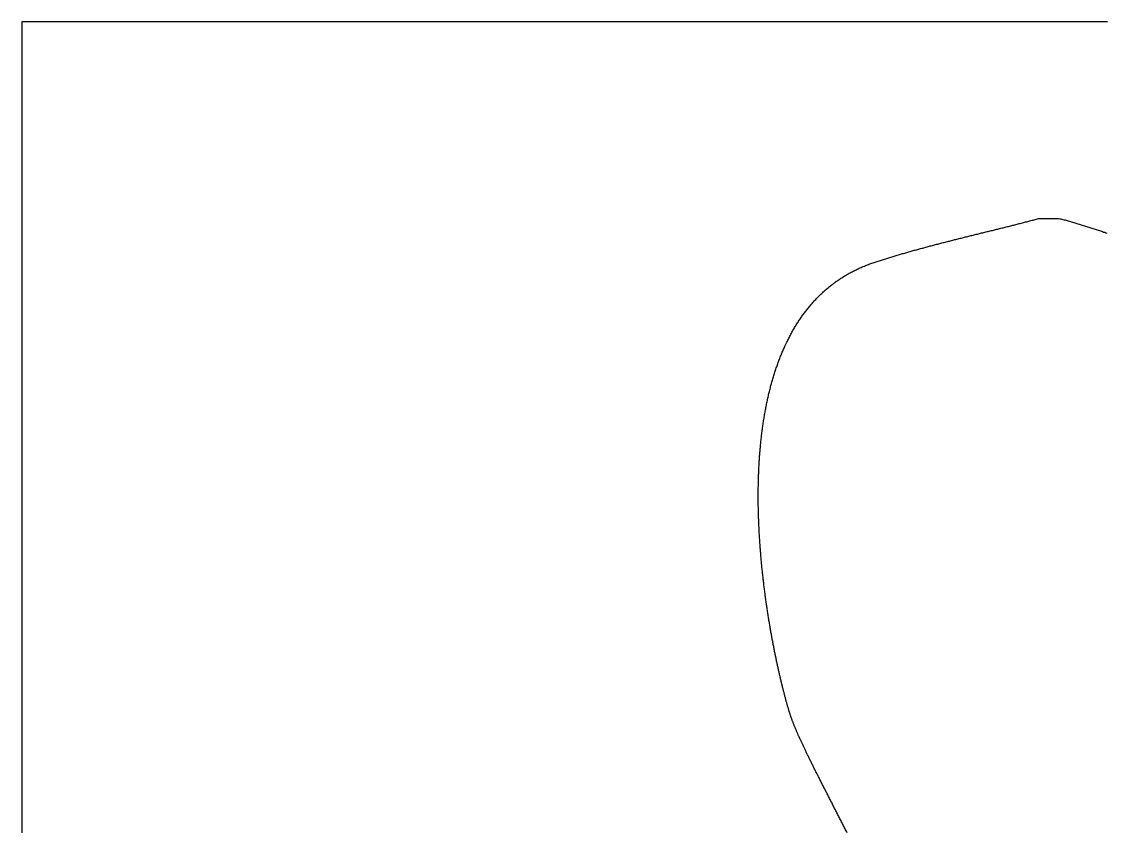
# Model space of a CAD drawing. Header units: metres. Extents: x -49 to 49, y -148 to 148.
# Drawn here: x -49.4 to 0, y 110.8 to 147.73 of the extents above; entities that cross this region are included whole.
import ezdxf

# ---------------------------------------------------------------- set-up
doc = ezdxf.new("R2010")
doc.units = ezdxf.units.M

msp = doc.modelspace()

# ---------------------------------------------------------------- linework, layer by layer
for points in [[(0.05, 147.733), (0, 147.733), (-0.05, 147.733), (-0.1, 147.733), (-0.15, 147.733), (-0.2, 147.733), (-0.25, 147.733), (-0.3, 147.733), (-0.35, 147.733), (-0.4, 147.733), (-0.45, 147.733), (-0.5, 147.733), (-0.55, 147.733), (-0.6, 147.733), (-0.65, 147.733), (-0.7, 147.733), (-0.75, 147.733), (-0.8, 147.733), (-0.85, 147.733), (-0.9, 147.733), (-0.95, 147.733), (-1, 147.733), (-1.05, 147.733), (-1.1, 147.733), (-1.15, 147.733), (-1.2, 147.733), (-1.25, 147.733), (-1.3, 147.733), (-1.35, 147.733), (-1.4, 147.733), (-1.45, 147.733), (-1.5, 147.733), (-1.55, 147.733), (-1.6, 147.733), (-1.65, 147.733), (-1.7, 147.733), (-1.75, 147.733), (-1.8, 147.733), (-1.85, 147.733), (-1.9, 147.733), (-1.95, 147.733), (-2, 147.733), (-2.05, 147.733), (-2.1, 147.733), (-2.15, 147.733), (-2.2, 147.733), (-2.25, 147.733), (-2.3, 147.733), (-2.35, 147.733), (-2.4, 147.733), (-2.45, 147.733), (-2.5, 147.733), (-2.55, 147.733), (-2.6, 147.733), (-2.65, 147.733), (-2.7, 147.733), (-2.75, 147.733), (-2.8, 147.733), (-2.85, 147.733), (-2.9, 147.733), (-2.95, 147.733), (-3, 147.733), (-3.05, 147.733), (-3.1, 147.733), (-3.15, 147.733), (-3.2, 147.733), (-3.25, 147.733), (-3.3, 147.733), (-3.35, 147.733), (-3.4, 147.733), (-3.45, 147.733), (-3.5, 147.733), (-3.55, 147.733), (-3.6, 147.733), (-3.65, 147.733), (-3.7, 147.733), (-3.75, 147.733), (-3.8, 147.733), (-3.85, 147.733), (-3.9, 147.733), (-3.95, 147.733), (-4, 147.733), (-4.05, 147.733), (-4.1, 147.733), (-4.15, 147.733), (-4.2, 147.733), (-4.25, 147.733), (-4.3, 147.733), (-4.35, 147.733), (-4.4, 147.733), (-4.45, 147.733), (-4.5, 147.733), (-4.55, 147.733), (-4.6, 147.733), (-4.65, 147.733), (-4.7, 147.733), (-4.75, 147.733), (-4.8, 147.733), (-4.85, 147.733), (-4.9, 147.733), (-4.95, 147.733), (-5, 147.733), (-5.05, 147.733), (-5.1, 147.733), (-5.15, 147.733), (-5.2, 147.733), (-5.25, 147.733), (-5.3, 147.733), (-5.35, 147.733), (-5.4, 147.733), (-5.45, 147.733), (-5.5, 147.733), (-5.55, 147.733), (-5.6, 147.733), (-5.65, 147.733), (-5.7, 147.733), (-5.75, 147.733), (-5.8, 147.733), (-5.85, 147.733), (-5.9, 147.733), (-5.95, 147.733), (-6, 147.733), (-6.05, 147.733), (-6.1, 147.733), (-6.15, 147.733), (-6.2, 147.733), (-6.25, 147.733), (-6.3, 147.733), (-6.35, 147.733), (-6.4, 147.733), (-6.45, 147.733), (-6.5, 147.733), (-6.55, 147.733), (-6.6, 147.733), (-6.65, 147.733), (-6.7, 147.733), (-6.75, 147.733), (-6.8, 147.733), (-6.85, 147.733), (-6.9, 147.733), (-6.95, 147.733), (-7, 147.733), (-7.05, 147.733), (-7.1, 147.733), (-7.15, 147.733), (-7.2, 147.733), (-7.25, 147.733), (-7.3, 147.733), (-7.35, 147.733), (-7.4, 147.733), (-7.45, 147.733), (-7.5, 147.733), (-7.55, 147.733), (-7.6, 147.733), (-7.65, 147.733), (-7.7, 147.733), (-7.75, 147.733), (-7.8, 147.733), (-7.85, 147.733), (-7.9, 147.733), (-7.95, 147.733), (-8, 147.733), (-8.05, 147.733), (-8.1, 147.733), (-8.15, 147.733), (-8.2, 147.733), (-8.25, 147.733), (-8.3, 147.733), (-8.35, 147.733), (-8.4, 147.733), (-8.45, 147.733), (-8.5, 147.733), (-8.55, 147.733), (-8.6, 147.733), (-8.65, 147.733), (-8.7, 147.733), (-8.75, 147.733), (-8.8, 147.733), (-8.85, 147.733), (-8.9, 147.733), (-8.95, 147.733), (-9, 147.733), (-9.05, 147.733), (-9.1, 147.733), (-9.15, 147.733), (-9.2, 147.733), (-9.25, 147.733), (-9.3, 147.733), (-9.35, 147.733), (-9.4, 147.733), (-9.45, 147.733), (-9.5, 147.733), (-9.55, 147.733), (-9.6, 147.733), (-9.65, 147.733), (-9.7, 147.733), (-9.75, 147.733), (-9.8, 147.733), (-9.85, 147.733), (-9.9, 147.733), (-9.95, 147.733), (-10, 147.733), (-10.05, 147.733), (-10.1, 147.733), (-10.15, 147.733), (-10.2, 147.733), (-10.25, 147.733), (-10.3, 147.733), (-10.35, 147.733), (-10.4, 147.733), (-10.45, 147.733), (-10.5, 147.733), (-10.55, 147.733), (-10.6, 147.733), (-10.65, 147.733), (-10.7, 147.733), (-10.75, 147.733), (-10.8, 147.733), (-10.85, 147.733), (-10.9, 147.733), (-10.95, 147.733), (-11, 147.733), (-11.05, 147.733), (-11.1, 147.733), (-11.15, 147.733), (-11.2, 147.733), (-11.25, 147.733), (-11.3, 147.733), (-11.35, 147.733), (-11.4, 147.733), (-11.45, 147.733), (-11.5, 147.733), (-11.55, 147.733), (-11.6, 147.733), (-11.65, 147.733), (-11.7, 147.733), (-11.75, 147.733), (-11.8, 147.733), (-11.85, 147.733), (-11.9, 147.733), (-11.95, 147.733), (-12, 147.733), (-12.05, 147.733), (-12.1, 147.733), (-12.15, 147.733), (-12.2, 147.733), (-12.25, 147.733), (-12.301, 147.733), (-12.351, 147.733), (-12.401, 147.733), (-12.451, 147.733), (-12.501, 147.733), (-12.551, 147.733), (-12.601, 147.733), (-12.651, 147.733), (-12.701, 147.733), (-12.751, 147.733), (-12.801, 147.733), (-12.851, 147.733), (-12.901, 147.733), (-12.951, 147.733), (-13.001, 147.733), (-13.051, 147.733), (-13.101, 147.733), (-13.151, 147.733), (-13.201, 147.733), (-13.251, 147.733), (-13.301, 147.733), (-13.351, 147.733), (-13.401, 147.733), (-13.451, 147.733), (-13.501, 147.733), (-13.551, 147.733), (-13.601, 147.733), (-13.651, 147.733), (-13.701, 147.733), (-13.751, 147.733), (-13.801, 147.733), (-13.851, 147.733), (-13.901, 147.733), (-13.951, 147.733), (-14.001, 147.733), (-14.051, 147.733), (-14.101, 147.733), (-14.151, 147.733), (-14.201, 147.733), (-14.251, 147.733), (-14.301, 147.733), (-14.351, 147.733), (-14.401, 147.733), (-14.451, 147.733), (-14.501, 147.733), (-14.551, 147.733), (-14.601, 147.733), (-14.651, 147.733), (-14.701, 147.733), (-14.751, 147.733), (-14.801, 147.733), (-14.851, 147.733), (-14.901, 147.733), (-14.951, 147.733), (-15.001, 147.733), (-15.051, 147.733), (-15.101, 147.733), (-15.151, 147.733), (-15.201, 147.733), (-15.251, 147.733), (-15.301, 147.733), (-15.351, 147.733), (-15.401, 147.733), (-15.451, 147.733), (-15.501, 147.733), (-15.551, 147.733), (-15.601, 147.733), (-15.651, 147.733), (-15.701, 147.733), (-15.751, 147.733), (-15.801, 147.733), (-15.851, 147.733), (-15.901, 147.733), (-15.951, 147.733), (-16.001, 147.733), (-16.051, 147.733), (-16.101, 147.733), (-16.151, 147.733), (-16.201, 147.733), (-16.251, 147.733), (-16.301, 147.733), (-16.351, 147.733), (-16.401, 147.733), (-16.451, 147.733), (-16.501, 147.733), (-16.551, 147.733), (-16.601, 147.733), (-16.651, 147.733), (-16.701, 147.733), (-16.751, 147.733), (-16.801, 147.733), (-16.851, 147.733), (-16.901, 147.733), (-16.951, 147.733), (-17.001, 147.733), (-17.051, 147.733), (-17.101, 147.733), (-17.151, 147.733), (-17.201, 147.733), (-17.251, 147.733), (-17.301, 147.733), (-17.351, 147.733), (-17.401, 147.733), (-17.451, 147.733), (-17.501, 147.733), (-17.551, 147.733), (-17.601, 147.733), (-17.651, 147.733), (-17.701, 147.733), (-17.751, 147.733), (-17.801, 147.733), (-17.851, 147.733), (-17.901, 147.733), (-17.951, 147.733), (-18.001, 147.733), (-18.051, 147.733), (-18.101, 147.733), (-18.151, 147.733), (-18.201, 147.733), (-18.251, 147.733), (-18.301, 147.733), (-18.351, 147.733), (-18.401, 147.733), (-18.451, 147.733), (-18.501, 147.733), (-18.551, 147.733), (-18.601, 147.733), (-18.651, 147.733), (-18.701, 147.733), (-18.751, 147.733), (-18.801, 147.733), (-18.851, 147.733), (-18.901, 147.733), (-18.951, 147.733), (-19.001, 147.733), (-19.051, 147.733), (-19.101, 147.733), (-19.151, 147.733), (-19.201, 147.733), (-19.251, 147.733), (-19.301, 147.733), (-19.351, 147.733), (-19.401, 147.733), (-19.451, 147.733), (-19.501, 147.733), (-19.551, 147.733), (-19.601, 147.733), (-19.651, 147.733), (-19.701, 147.733), (-19.751, 147.733), (-19.801, 147.733), (-19.851, 147.733), (-19.901, 147.733), (-19.951, 147.733), (-20.001, 147.733), (-20.051, 147.733), (-20.101, 147.733), (-20.151, 147.733), (-20.201, 147.733), (-20.251, 147.733), (-20.301, 147.733), (-20.351, 147.733), (-20.401, 147.733), (-20.451, 147.733), (-20.501, 147.733), (-20.551, 147.733), (-20.601, 147.733), (-20.651, 147.733), (-20.701, 147.733), (-20.751, 147.733), (-20.801, 147.733), (-20.851, 147.733), (-20.901, 147.733), (-20.951, 147.733), (-21.001, 147.733), (-21.051, 147.733), (-21.101, 147.733), (-21.151, 147.733), (-21.201, 147.733), (-21.251, 147.733), (-21.301, 147.733), (-21.351, 147.733), (-21.401, 147.733), (-21.451, 147.733), (-21.501, 147.733), (-21.551, 147.733), (-21.601, 147.733), (-21.651, 147.733), (-21.701, 147.733), (-21.751, 147.733), (-21.801, 147.733), (-21.851, 147.733), (-21.901, 147.733), (-21.951, 147.733), (-22.001, 147.733), (-22.051, 147.733), (-22.101, 147.733), (-22.151, 147.733), (-22.201, 147.733), (-22.251, 147.733), (-22.301, 147.733), (-22.351, 147.733), (-22.401, 147.733), (-22.451, 147.733), (-22.501, 147.733), (-22.551, 147.733), (-22.601, 147.733), (-22.651, 147.733), (-22.701, 147.733), (-22.751, 147.733), (-22.801, 147.733), (-22.851, 147.733), (-22.901, 147.733), (-22.951, 147.733), (-23.001, 147.733), (-23.051, 147.733), (-23.101, 147.733), (-23.151, 147.733), (-23.201, 147.733), (-23.251, 147.733), (-23.301, 147.733), (-23.351, 147.733), (-23.401, 147.733), (-23.451, 147.733), (-23.501, 147.733), (-23.551, 147.733), (-23.601, 147.733), (-23.651, 147.733), (-23.701, 147.733), (-23.751, 147.733), (-23.801, 147.733), (-23.851, 147.733), (-23.901, 147.733), (-23.951, 147.733), (-24.001, 147.733), (-24.051, 147.733), (-24.101, 147.733), (-24.151, 147.733), (-24.201, 147.733), (-24.251, 147.733), (-24.301, 147.733), (-24.351, 147.733), (-24.401, 147.733), (-24.451, 147.733), (-24.501, 147.733), (-24.551, 147.733), (-24.601, 147.733), (-24.651, 147.733), (-24.701, 147.733), (-24.751, 147.733), (-24.801, 147.733), (-24.851, 147.733), (-24.901, 147.733), (-24.951, 147.733), (-25.001, 147.733), (-25.051, 147.733), (-25.101, 147.733), (-25.151, 147.733), (-25.201, 147.733), (-25.251, 147.733), (-25.301, 147.733), (-25.351, 147.733), (-25.401, 147.733), (-25.451, 147.733), (-25.501, 147.733), (-25.551, 147.733), (-25.601, 147.733), (-25.651, 147.733), (-25.701, 147.733), (-25.751, 147.733), (-25.801, 147.733), (-25.851, 147.733), (-25.901, 147.733), (-25.951, 147.733), (-26.001, 147.733), (-26.051, 147.733), (-26.101, 147.733), (-26.151, 147.733), (-26.201, 147.733), (-26.251, 147.733), (-26.301, 147.733), (-26.351, 147.733), (-26.401, 147.733), (-26.451, 147.733), (-26.501, 147.733), (-26.551, 147.733), (-26.601, 147.733), (-26.651, 147.733), (-26.701, 147.733), (-26.751, 147.733), (-26.801, 147.733), (-26.851, 147.733), (-26.901, 147.733), (-26.951, 147.733), (-27.001, 147.733), (-27.051, 147.733), (-27.101, 147.733), (-27.151, 147.733), (-27.201, 147.733), (-27.251, 147.733), (-27.301, 147.733), (-27.351, 147.733), (-27.401, 147.733), (-27.451, 147.733), (-27.501, 147.733), (-27.551, 147.733), (-27.601, 147.733), (-27.651, 147.733), (-27.701, 147.733), (-27.751, 147.733), (-27.801, 147.733), (-27.851, 147.733), (-27.901, 147.733), (-27.951, 147.733), (-28.001, 147.733), (-28.051, 147.733), (-28.101, 147.733), (-28.151, 147.733), (-28.201, 147.733), (-28.251, 147.733), (-28.301, 147.733), (-28.351, 147.733), (-28.401, 147.733), (-28.451, 147.733), (-28.501, 147.733), (-28.551, 147.733), (-28.601, 147.733), (-28.651, 147.733), (-28.701, 147.733), (-28.751, 147.733), (-28.801, 147.733), (-28.851, 147.733), (-28.901, 147.733), (-28.951, 147.733), (-29.001, 147.733), (-29.051, 147.733), (-29.101, 147.733), (-29.151, 147.733), (-29.201, 147.733), (-29.251, 147.733), (-29.301, 147.733), (-29.351, 147.733), (-29.401, 147.733), (-29.451, 147.733), (-29.501, 147.733), (-29.551, 147.733), (-29.601, 147.733), (-29.651, 147.733), (-29.701, 147.733), (-29.751, 147.733), (-29.801, 147.733), (-29.851, 147.733), (-29.901, 147.733), (-29.951, 147.733), (-30.001, 147.733), (-30.051, 147.733), (-30.101, 147.733), (-30.151, 147.733), (-30.201, 147.733), (-30.251, 147.733), (-30.301, 147.733), (-30.351, 147.733), (-30.401, 147.733), (-30.451, 147.733), (-30.501, 147.733), (-30.551, 147.733), (-30.601, 147.733), (-30.651, 147.733), (-30.701, 147.733), (-30.751, 147.733), (-30.801, 147.733), (-30.851, 147.733), (-30.901, 147.733), (-30.951, 147.733), (-31.001, 147.733), (-31.051, 147.733), (-31.101, 147.733), (-31.151, 147.733), (-31.201, 147.733), (-31.251, 147.733), (-31.301, 147.733), (-31.351, 147.733), (-31.401, 147.733), (-31.451, 147.733), (-31.501, 147.733), (-31.551, 147.733), (-31.601, 147.733), (-31.651, 147.733), (-31.701, 147.733), (-31.751, 147.733), (-31.801, 147.733), (-31.851, 147.733), (-31.901, 147.733), (-31.951, 147.733), (-32.001, 147.733), (-32.051, 147.733), (-32.101, 147.733), (-32.151, 147.733), (-32.201, 147.733), (-32.251, 147.733), (-32.301, 147.733), (-32.351, 147.733), (-32.401, 147.733), (-32.451, 147.733), (-32.501, 147.733), (-32.551, 147.733), (-32.601, 147.733), (-32.651, 147.733), (-32.701, 147.733), (-32.751, 147.733), (-32.801, 147.733), (-32.851, 147.733), (-32.901, 147.733), (-32.951, 147.733), (-33.001, 147.733), (-33.051, 147.733), (-33.101, 147.733), (-33.151, 147.733), (-33.201, 147.733), (-33.251, 147.733), (-33.301, 147.733), (-33.351, 147.733), (-33.401, 147.733), (-33.451, 147.733), (-33.501, 147.733), (-33.551, 147.733), (-33.601, 147.733), (-33.651, 147.733), (-33.701, 147.733), (-33.751, 147.733), (-33.801, 147.733), (-33.851, 147.733), (-33.901, 147.733), (-33.951, 147.733), (-34.001, 147.733), (-34.051, 147.733), (-34.101, 147.733), (-34.151, 147.733), (-34.201, 147.733), (-34.251, 147.733), (-34.301, 147.733), (-34.351, 147.733), (-34.401, 147.733), (-34.451, 147.733), (-34.501, 147.733), (-34.551, 147.733), (-34.601, 147.733), (-34.651, 147.733), (-34.701, 147.733), (-34.751, 147.733), (-34.801, 147.733), (-34.851, 147.733), (-34.901, 147.733), (-34.951, 147.733), (-35.001, 147.733), (-35.051, 147.733), (-35.101, 147.733), (-35.151, 147.733), (-35.201, 147.733), (-35.251, 147.733), (-35.301, 147.733), (-35.351, 147.733), (-35.401, 147.733), (-35.451, 147.733), (-35.501, 147.733), (-35.551, 147.733), (-35.601, 147.733), (-35.651, 147.733), (-35.701, 147.733), (-35.751, 147.733), (-35.801, 147.733), (-35.851, 147.733), (-35.901, 147.733), (-35.951, 147.733), (-36.001, 147.733), (-36.051, 147.733), (-36.101, 147.733), (-36.151, 147.733), (-36.201, 147.733), (-36.251, 147.733), (-36.301, 147.733), (-36.351, 147.733), (-36.401, 147.733), (-36.451, 147.733), (-36.501, 147.733), (-36.551, 147.733), (-36.601, 147.733), (-36.651, 147.733), (-36.701, 147.733), (-36.751, 147.733), (-36.801, 147.733), (-36.851, 147.733), (-36.902, 147.733), (-36.952, 147.733), (-37.002, 147.733), (-37.052, 147.733), (-37.102, 147.733), (-37.152, 147.733), (-37.202, 147.733), (-37.252, 147.733), (-37.302, 147.733), (-37.352, 147.733), (-37.402, 147.733), (-37.452, 147.733), (-37.502, 147.733), (-37.552, 147.733), (-37.602, 147.733), (-37.652, 147.733), (-37.702, 147.733), (-37.752, 147.733), (-37.802, 147.733), (-37.852, 147.733), (-37.902, 147.733), (-37.952, 147.733), (-38.002, 147.733), (-38.052, 147.733), (-38.102, 147.733), (-38.152, 147.733), (-38.202, 147.733), (-38.252, 147.733), (-38.302, 147.733), (-38.352, 147.733), (-38.402, 147.733), (-38.452, 147.733), (-38.502, 147.733), (-38.552, 147.733), (-38.602, 147.733), (-38.652, 147.733), (-38.702, 147.733), (-38.752, 147.733), (-38.802, 147.733), (-38.852, 147.733), (-38.902, 147.733), (-38.952, 147.733), (-39.002, 147.733), (-39.052, 147.733), (-39.102, 147.733), (-39.152, 147.733), (-39.202, 147.733), (-39.252, 147.733), (-39.302, 147.733), (-39.352, 147.733), (-39.402, 147.733), (-39.452, 147.733), (-39.502, 147.733), (-39.552, 147.733), (-39.602, 147.733), (-39.652, 147.733), (-39.702, 147.733), (-39.752, 147.733), (-39.802, 147.733), (-39.852, 147.733), (-39.902, 147.733), (-39.952, 147.733), (-40.002, 147.733), (-40.052, 147.733), (-40.102, 147.733), (-40.152, 147.733), (-40.202, 147.733), (-40.252, 147.733), (-40.302, 147.733), (-40.352, 147.733), (-40.402, 147.733), (-40.452, 147.733), (-40.502, 147.733), (-40.552, 147.733), (-40.602, 147.733), (-40.652, 147.733), (-40.702, 147.733), (-40.752, 147.733), (-40.802, 147.733), (-40.852, 147.733), (-40.902, 147.733), (-40.952, 147.733), (-41.002, 147.733), (-41.052, 147.733), (-41.102, 147.733), (-41.152, 147.733), (-41.202, 147.733), (-41.252, 147.733), (-41.302, 147.733), (-41.352, 147.733), (-41.402, 147.733), (-41.452, 147.733), (-41.502, 147.733), (-41.552, 147.733), (-41.602, 147.733), (-41.652, 147.733), (-41.702, 147.733), (-41.752, 147.733), (-41.802, 147.733), (-41.852, 147.733), (-41.902, 147.733), (-41.952, 147.733), (-42.002, 147.733), (-42.052, 147.733), (-42.102, 147.733), (-42.152, 147.733), (-42.202, 147.733), (-42.252, 147.733), (-42.302, 147.733), (-42.352, 147.733), (-42.402, 147.733), (-42.452, 147.733), (-42.502, 147.733), (-42.552, 147.733), (-42.602, 147.733), (-42.652, 147.733), (-42.702, 147.733), (-42.752, 147.733), (-42.802, 147.733), (-42.852, 147.733), (-42.902, 147.733), (-42.952, 147.733), (-43.002, 147.733), (-43.052, 147.733), (-43.102, 147.733), (-43.152, 147.733), (-43.202, 147.733), (-43.252, 147.733), (-43.302, 147.733), (-43.352, 147.733), (-43.402, 147.733), (-43.452, 147.733), (-43.502, 147.733), (-43.552, 147.733), (-43.602, 147.733), (-43.652, 147.733), (-43.702, 147.733), (-43.752, 147.733), (-43.802, 147.733), (-43.852, 147.733), (-43.902, 147.733), (-43.952, 147.733), (-44.002, 147.733), (-44.052, 147.733), (-44.102, 147.733), (-44.152, 147.733), (-44.202, 147.733), (-44.252, 147.733), (-44.302, 147.733), (-44.352, 147.733), (-44.402, 147.733), (-44.452, 147.733), (-44.502, 147.733), (-44.552, 147.733), (-44.602, 147.733), (-44.652, 147.733), (-44.702, 147.733), (-44.752, 147.733), (-44.802, 147.733), (-44.852, 147.733), (-44.902, 147.733), (-44.952, 147.733), (-45.002, 147.733), (-45.052, 147.733), (-45.102, 147.733), (-45.152, 147.733), (-45.202, 147.733), (-45.252, 147.733), (-45.302, 147.733), (-45.352, 147.733), (-45.402, 147.733), (-45.452, 147.733), (-45.502, 147.733), (-45.552, 147.733), (-45.602, 147.733), (-45.652, 147.733), (-45.702, 147.733), (-45.752, 147.733), (-45.802, 147.733), (-45.852, 147.733), (-45.902, 147.733), (-45.952, 147.733), (-46.002, 147.733), (-46.052, 147.733), (-46.102, 147.733), (-46.152, 147.733), (-46.202, 147.733), (-46.252, 147.733), (-46.302, 147.733), (-46.352, 147.733), (-46.402, 147.733), (-46.452, 147.733), (-46.502, 147.733), (-46.552, 147.733), (-46.602, 147.733), (-46.652, 147.733), (-46.702, 147.733), (-46.752, 147.733), (-46.802, 147.733), (-46.852, 147.733), (-46.902, 147.733), (-46.952, 147.733), (-47.002, 147.733), (-47.052, 147.733), (-47.102, 147.733), (-47.152, 147.733), (-47.202, 147.733), (-47.252, 147.733), (-47.302, 147.733), (-47.352, 147.733), (-47.402, 147.733), (-47.452, 147.733), (-47.502, 147.733), (-47.552, 147.733), (-47.602, 147.733), (-47.652, 147.733), (-47.702, 147.733), (-47.752, 147.733), (-47.802, 147.733), (-47.852, 147.733), (-47.902, 147.733), (-47.952, 147.733), (-48.002, 147.733), (-48.052, 147.733), (-48.102, 147.733), (-48.152, 147.733), (-48.202, 147.733), (-48.252, 147.733), (-48.302, 147.733), (-48.352, 147.733), (-48.402, 147.733), (-48.452, 147.733), (-48.502, 147.733), (-48.552, 147.733), (-48.602, 147.733), (-48.652, 147.733), (-48.702, 147.733), (-48.752, 147.733), (-48.802, 147.733), (-48.852, 147.733), (-48.902, 147.733), (-48.952, 147.733), (-49.002, 147.733), (-49.052, 147.733), (-49.102, 147.733), (-49.152, 147.733), (-49.202, 147.733), (-49.252, 147.733), (-49.302, 147.733), (-49.352, 147.733), (-49.402, 147.733)], [(-49.402, 147.733), (-49.402, 147.683), (-49.402, 147.633), (-49.402, 147.583), (-49.402, 147.533), (-49.402, 147.483), (-49.402, 147.433), (-49.402, 147.383), (-49.402, 147.333), (-49.402, 147.283), (-49.402, 147.233), (-49.402, 147.183), (-49.402, 147.133), (-49.402, 147.083), (-49.402, 147.033), (-49.402, 146.983), (-49.402, 146.933), (-49.402, 146.883), (-49.402, 146.833), (-49.402, 146.783), (-49.402, 146.733), (-49.402, 146.683), (-49.402, 146.633), (-49.402, 146.583), (-49.402, 146.533), (-49.402, 146.483), (-49.402, 146.433), (-49.402, 146.383), (-49.402, 146.333), (-49.402, 146.283), (-49.402, 146.233), (-49.402, 146.183), (-49.402, 146.133), (-49.402, 146.083), (-49.402, 146.033), (-49.402, 145.983), (-49.402, 145.933), (-49.402, 145.883), (-49.402, 145.833), (-49.402, 145.783), (-49.402, 145.733), (-49.402, 145.683), (-49.402, 145.633), (-49.402, 145.583), (-49.402, 145.533), (-49.402, 145.483), (-49.402, 145.433), (-49.402, 145.383), (-49.402, 145.333), (-49.402, 145.283), (-49.402, 145.233), (-49.402, 145.183), (-49.402, 145.133), (-49.402, 145.083), (-49.402, 145.033), (-49.402, 144.983), (-49.402, 144.933), (-49.402, 144.883), (-49.402, 144.833), (-49.402, 144.783), (-49.402, 144.733), (-49.402, 144.683), (-49.402, 144.633), (-49.402, 144.583), (-49.402, 144.533), (-49.402, 144.483), (-49.402, 144.433), (-49.402, 144.383), (-49.402, 144.333), (-49.402, 144.283), (-49.402, 144.233), (-49.402, 144.183), (-49.402, 144.133), (-49.402, 144.083), (-49.402, 144.033), (-49.402, 143.983), (-49.402, 143.933), (-49.402, 143.883), (-49.402, 143.833), (-49.402, 143.783), (-49.402, 143.733), (-49.402, 143.683), (-49.402, 143.633), (-49.402, 143.583), (-49.402, 143.533), (-49.402, 143.483), (-49.402, 143.433), (-49.402, 143.383), (-49.402, 143.333), (-49.402, 143.283), (-49.402, 143.233), (-49.402, 143.183), (-49.402, 143.133), (-49.402, 143.083), (-49.402, 143.033), (-49.402, 142.983), (-49.402, 142.933), (-49.402, 142.883), (-49.402, 142.833), (-49.402, 142.783), (-49.402, 142.733), (-49.402, 142.683), (-49.402, 142.633), (-49.402, 142.583), (-49.402, 142.533), (-49.402, 142.483), (-49.402, 142.433), (-49.402, 142.383), (-49.402, 142.333), (-49.402, 142.283), (-49.402, 142.233), (-49.402, 142.183), (-49.402, 142.133), (-49.402, 142.083), (-49.402, 142.033), (-49.402, 141.983), (-49.402, 141.933), (-49.402, 141.883), (-49.402, 141.833), (-49.402, 141.783), (-49.402, 141.733), (-49.402, 141.683), (-49.402, 141.633), (-49.402, 141.583), (-49.402, 141.533), (-49.402, 141.483), (-49.402, 141.433), (-49.402, 141.383), (-49.402, 141.333), (-49.402, 141.283), (-49.402, 141.233), (-49.402, 141.183), (-49.402, 141.133), (-49.402, 141.083), (-49.402, 141.033), (-49.402, 140.983), (-49.402, 140.933), (-49.402, 140.883), (-49.402, 140.833), (-49.402, 140.783), (-49.402, 140.733), (-49.402, 140.683), (-49.402, 140.633), (-49.402, 140.583), (-49.402, 140.533), (-49.402, 140.483), (-49.402, 140.433), (-49.402, 140.383), (-49.402, 140.333), (-49.402, 140.283), (-49.402, 140.233), (-49.402, 140.183), (-49.402, 140.133), (-49.402, 140.083), (-49.402, 140.033), (-49.402, 139.983), (-49.402, 139.933), (-49.402, 139.883), (-49.402, 139.833), (-49.402, 139.783), (-49.402, 139.733), (-49.402, 139.683), (-49.402, 139.633), (-49.402, 139.583), (-49.402, 139.533), (-49.402, 139.483), (-49.402, 139.433), (-49.402, 139.383), (-49.402, 139.333), (-49.402, 139.283), (-49.402, 139.233), (-49.402, 139.183), (-49.402, 139.133), (-49.402, 139.083), (-49.402, 139.033), (-49.402, 138.983), (-49.402, 138.933), (-49.402, 138.883), (-49.402, 138.833), (-49.402, 138.783), (-49.402, 138.733), (-49.402, 138.683), (-49.402, 138.633), (-49.402, 138.583), (-49.402, 138.533), (-49.402, 138.483), (-49.402, 138.433), (-49.402, 138.383), (-49.402, 138.333), (-49.402, 138.283), (-49.402, 138.233), (-49.402, 138.183), (-49.402, 138.133), (-49.402, 138.083), (-49.402, 138.033), (-49.402, 137.983), (-49.402, 137.933), (-49.402, 137.883), (-49.402, 137.833), (-49.402, 137.783), (-49.402, 137.733), (-49.402, 137.683), (-49.402, 137.633), (-49.402, 137.583), (-49.402, 137.533), (-49.402, 137.483), (-49.402, 137.433), (-49.402, 137.383), (-49.402, 137.333), (-49.402, 137.283), (-49.402, 137.233), (-49.402, 137.183), (-49.402, 137.133), (-49.402, 137.083), (-49.402, 137.033), (-49.402, 136.983), (-49.402, 136.933), (-49.402, 136.883), (-49.402, 136.833), (-49.402, 136.783), (-49.402, 136.733), (-49.402, 136.683), (-49.402, 136.633), (-49.402, 136.583), (-49.402, 136.533), (-49.402, 136.483), (-49.402, 136.433), (-49.402, 136.383), (-49.402, 136.333), (-49.402, 136.283), (-49.402, 136.233), (-49.402, 136.183), (-49.402, 136.133), (-49.402, 136.083), (-49.402, 136.033), (-49.402, 135.983), (-49.402, 135.933), (-49.402, 135.883), (-49.402, 135.833), (-49.402, 135.783), (-49.402, 135.733), (-49.402, 135.683), (-49.402, 135.633), (-49.402, 135.583), (-49.402, 135.533), (-49.402, 135.483), (-49.402, 135.433), (-49.402, 135.383), (-49.402, 135.333), (-49.402, 135.283), (-49.402, 135.233), (-49.402, 135.183), (-49.402, 135.133), (-49.402, 135.083), (-49.402, 135.033), (-49.402, 134.983), (-49.402, 134.933), (-49.402, 134.883), (-49.402, 134.833), (-49.402, 134.783), (-49.402, 134.733), (-49.402, 134.683), (-49.402, 134.633), (-49.402, 134.583), (-49.402, 134.533), (-49.402, 134.483), (-49.402, 134.433), (-49.402, 134.383), (-49.402, 134.333), (-49.402, 134.283), (-49.402, 134.233), (-49.402, 134.183), (-49.402, 134.133), (-49.402, 134.083), (-49.402, 134.033), (-49.402, 133.983), (-49.402, 133.933), (-49.402, 133.883), (-49.402, 133.833), (-49.402, 133.783), (-49.402, 133.733), (-49.402, 133.683), (-49.402, 133.633), (-49.402, 133.583), (-49.402, 133.533), (-49.402, 133.483), (-49.402, 133.433), (-49.402, 133.383), (-49.402, 133.333), (-49.402, 133.282), (-49.402, 133.232), (-49.402, 133.182), (-49.402, 133.132), (-49.402, 133.082), (-49.402, 133.032), (-49.402, 132.982), (-49.402, 132.932), (-49.402, 132.882), (-49.402, 132.832), (-49.402, 132.782), (-49.402, 132.732), (-49.402, 132.682), (-49.402, 132.632), (-49.402, 132.582), (-49.402, 132.532), (-49.402, 132.482), (-49.402, 132.432), (-49.402, 132.382), (-49.402, 132.332), (-49.402, 132.282), (-49.402, 132.232), (-49.402, 132.182), (-49.402, 132.132), (-49.402, 132.082), (-49.402, 132.032), (-49.402, 131.982), (-49.402, 131.932), (-49.402, 131.882), (-49.402, 131.832), (-49.402, 131.782), (-49.402, 131.732), (-49.402, 131.682), (-49.402, 131.632), (-49.402, 131.582), (-49.402, 131.532), (-49.402, 131.482), (-49.402, 131.432), (-49.402, 131.382), (-49.402, 131.332), (-49.402, 131.282), (-49.402, 131.232), (-49.402, 131.182), (-49.402, 131.132), (-49.402, 131.082), (-49.402, 131.032), (-49.402, 130.982), (-49.402, 130.932), (-49.402, 130.882), (-49.402, 130.832), (-49.402, 130.782), (-49.402, 130.732), (-49.402, 130.682), (-49.402, 130.632), (-49.402, 130.582), (-49.402, 130.532), (-49.402, 130.482), (-49.402, 130.432), (-49.402, 130.382), (-49.402, 130.332), (-49.402, 130.282), (-49.402, 130.232), (-49.402, 130.182), (-49.402, 130.132), (-49.402, 130.082), (-49.402, 130.032), (-49.402, 129.982), (-49.402, 129.932), (-49.402, 129.882), (-49.402, 129.832), (-49.402, 129.782), (-49.402, 129.732), (-49.402, 129.682), (-49.402, 129.632), (-49.402, 129.582), (-49.402, 129.532), (-49.402, 129.482), (-49.402, 129.432), (-49.402, 129.382), (-49.402, 129.332), (-49.402, 129.282), (-49.402, 129.232), (-49.402, 129.182), (-49.402, 129.132), (-49.402, 129.082), (-49.402, 129.032), (-49.402, 128.982), (-49.402, 128.932), (-49.402, 128.882), (-49.402, 128.832), (-49.402, 128.782), (-49.402, 128.732), (-49.402, 128.682), (-49.402, 128.632), (-49.402, 128.582), (-49.402, 128.532), (-49.402, 128.482), (-49.402, 128.432), (-49.402, 128.382), (-49.402, 128.332), (-49.402, 128.282), (-49.402, 128.232), (-49.402, 128.182), (-49.402, 128.132), (-49.402, 128.082), (-49.402, 128.032), (-49.402, 127.982), (-49.402, 127.932), (-49.402, 127.882), (-49.402, 127.832), (-49.402, 127.782), (-49.402, 127.732), (-49.402, 127.682), (-49.402, 127.632), (-49.402, 127.582), (-49.402, 127.532), (-49.402, 127.482), (-49.402, 127.432), (-49.402, 127.382), (-49.402, 127.332), (-49.402, 127.282), (-49.402, 127.232), (-49.402, 127.182), (-49.402, 127.132), (-49.402, 127.082), (-49.402, 127.032), (-49.402, 126.982), (-49.402, 126.932), (-49.402, 126.882), (-49.402, 126.832), (-49.402, 126.782), (-49.402, 126.732), (-49.402, 126.682), (-49.402, 126.632), (-49.402, 126.582), (-49.402, 126.532), (-49.402, 126.482), (-49.402, 126.432), (-49.402, 126.382), (-49.402, 126.332), (-49.402, 126.282), (-49.402, 126.232), (-49.402, 126.182), (-49.402, 126.132), (-49.402, 126.082), (-49.402, 126.032), (-49.402, 125.982), (-49.402, 125.932), (-49.402, 125.882), (-49.402, 125.832), (-49.402, 125.782), (-49.402, 125.732), (-49.402, 125.682), (-49.402, 125.632), (-49.402, 125.582), (-49.402, 125.532), (-49.402, 125.482), (-49.402, 125.432), (-49.402, 125.382), (-49.402, 125.332), (-49.402, 125.282), (-49.402, 125.232), (-49.402, 125.182), (-49.402, 125.132), (-49.402, 125.082), (-49.402, 125.032), (-49.402, 124.982), (-49.402, 124.932), (-49.402, 124.882), (-49.402, 124.832), (-49.402, 124.782), (-49.402, 124.732), (-49.402, 124.682), (-49.402, 124.632), (-49.402, 124.582), (-49.402, 124.532), (-49.402, 124.482), (-49.402, 124.432), (-49.402, 124.382), (-49.402, 124.332), (-49.402, 124.282), (-49.402, 124.232), (-49.402, 124.182), (-49.402, 124.132), (-49.402, 124.082), (-49.402, 124.032), (-49.402, 123.982), (-49.402, 123.932), (-49.402, 123.882), (-49.402, 123.832), (-49.402, 123.782), (-49.402, 123.732), (-49.402, 123.682), (-49.402, 123.632), (-49.402, 123.582), (-49.402, 123.532), (-49.402, 123.482), (-49.402, 123.432), (-49.402, 123.382), (-49.402, 123.332), (-49.402, 123.282), (-49.402, 123.232), (-49.402, 123.182), (-49.402, 123.132), (-49.402, 123.082), (-49.402, 123.032), (-49.402, 122.982), (-49.402, 122.932), (-49.402, 122.882), (-49.402, 122.832), (-49.402, 122.782), (-49.402, 122.732), (-49.402, 122.682), (-49.402, 122.632), (-49.402, 122.582), (-49.402, 122.532), (-49.402, 122.482), (-49.402, 122.432), (-49.402, 122.382), (-49.402, 122.332), (-49.402, 122.282), (-49.402, 122.232), (-49.402, 122.182), (-49.402, 122.132), (-49.402, 122.082), (-49.402, 122.032), (-49.402, 121.982), (-49.402, 121.932), (-49.402, 121.882), (-49.402, 121.832), (-49.402, 121.782), (-49.402, 121.732), (-49.402, 121.682), (-49.402, 121.632), (-49.402, 121.582), (-49.402, 121.532), (-49.402, 121.482), (-49.402, 121.432), (-49.402, 121.382), (-49.402, 121.332), (-49.402, 121.282), (-49.402, 121.232), (-49.402, 121.182), (-49.402, 121.132), (-49.402, 121.082), (-49.402, 121.032), (-49.402, 120.982), (-49.402, 120.932), (-49.402, 120.882), (-49.402, 120.832), (-49.402, 120.782), (-49.402, 120.732), (-49.402, 120.682), (-49.402, 120.632), (-49.402, 120.582), (-49.402, 120.532), (-49.402, 120.482), (-49.402, 120.432), (-49.402, 120.382), (-49.402, 120.332), (-49.402, 120.282), (-49.402, 120.232), (-49.402, 120.182), (-49.402, 120.132), (-49.402, 120.082), (-49.402, 120.032), (-49.402, 119.982), (-49.402, 119.932), (-49.402, 119.882), (-49.402, 119.832), (-49.402, 119.782), (-49.402, 119.732), (-49.402, 119.682), (-49.402, 119.632), (-49.402, 119.582), (-49.402, 119.532), (-49.402, 119.482), (-49.402, 119.432), (-49.402, 119.382), (-49.402, 119.332), (-49.402, 119.282), (-49.402, 119.232), (-49.402, 119.182), (-49.402, 119.132), (-49.402, 119.082), (-49.402, 119.032), (-49.402, 118.982), (-49.402, 118.932), (-49.402, 118.882), (-49.402, 118.832), (-49.402, 118.782), (-49.402, 118.732), (-49.402, 118.682), (-49.402, 118.632), (-49.402, 118.582), (-49.402, 118.532), (-49.402, 118.482), (-49.402, 118.432), (-49.402, 118.382), (-49.402, 118.332), (-49.402, 118.282), (-49.402, 118.232), (-49.402, 118.182), (-49.402, 118.132), (-49.402, 118.082), (-49.402, 118.032), (-49.402, 117.982), (-49.402, 117.932), (-49.402, 117.882), (-49.402, 117.832), (-49.402, 117.782), (-49.402, 117.732), (-49.402, 117.682), (-49.402, 117.632), (-49.402, 117.582), (-49.402, 117.532), (-49.402, 117.482), (-49.402, 117.432), (-49.402, 117.382), (-49.402, 117.332), (-49.402, 117.282), (-49.402, 117.232), (-49.402, 117.182), (-49.402, 117.132), (-49.402, 117.082), (-49.402, 117.032), (-49.402, 116.982), (-49.402, 116.932), (-49.402, 116.882), (-49.402, 116.832), (-49.402, 116.782), (-49.402, 116.732), (-49.402, 116.682), (-49.402, 116.632), (-49.402, 116.582), (-49.402, 116.532), (-49.402, 116.482), (-49.402, 116.432), (-49.402, 116.382), (-49.402, 116.332), (-49.402, 116.282), (-49.402, 116.232), (-49.402, 116.182), (-49.402, 116.132), (-49.402, 116.082), (-49.402, 116.032), (-49.402, 115.982), (-49.402, 115.932), (-49.402, 115.882), (-49.402, 115.832), (-49.402, 115.782), (-49.402, 115.732), (-49.402, 115.682), (-49.402, 115.632), (-49.402, 115.582), (-49.402, 115.531), (-49.402, 115.481), (-49.402, 115.431), (-49.402, 115.381), (-49.402, 115.331), (-49.402, 115.281), (-49.402, 115.231), (-49.402, 115.181), (-49.402, 115.131), (-49.402, 115.081), (-49.402, 115.031), (-49.402, 114.981), (-49.402, 114.931), (-49.402, 114.881), (-49.402, 114.831), (-49.402, 114.781), (-49.402, 114.731), (-49.402, 114.681), (-49.402, 114.631), (-49.402, 114.581), (-49.402, 114.531), (-49.402, 114.481), (-49.402, 114.431), (-49.402, 114.381), (-49.402, 114.331), (-49.402, 114.281), (-49.402, 114.231), (-49.402, 114.181), (-49.402, 114.131), (-49.402, 114.081), (-49.402, 114.031), (-49.402, 113.981), (-49.402, 113.931), (-49.402, 113.881), (-49.402, 113.831), (-49.402, 113.781), (-49.402, 113.731), (-49.402, 113.681), (-49.402, 113.631), (-49.402, 113.581), (-49.402, 113.531), (-49.402, 113.481), (-49.402, 113.431), (-49.402, 113.381), (-49.402, 113.331), (-49.402, 113.281), (-49.402, 113.231), (-49.402, 113.181), (-49.402, 113.131), (-49.402, 113.081), (-49.402, 113.031), (-49.402, 112.981), (-49.402, 112.931), (-49.402, 112.881), (-49.402, 112.831), (-49.402, 112.781), (-49.402, 112.731), (-49.402, 112.681), (-49.402, 112.631), (-49.402, 112.581), (-49.402, 112.531), (-49.402, 112.481), (-49.402, 112.431), (-49.402, 112.381), (-49.402, 112.331), (-49.402, 112.281), (-49.402, 112.231), (-49.402, 112.181), (-49.402, 112.131), (-49.402, 112.081), (-49.402, 112.031), (-49.402, 111.981), (-49.402, 111.931), (-49.402, 111.881), (-49.402, 111.831), (-49.402, 111.781), (-49.402, 111.731), (-49.402, 111.681), (-49.402, 111.631), (-49.402, 111.581), (-49.402, 111.531), (-49.402, 111.481), (-49.402, 111.431), (-49.402, 111.381), (-49.402, 111.331), (-49.402, 111.281), (-49.402, 111.231), (-49.402, 111.181), (-49.402, 111.131), (-49.402, 111.081), (-49.402, 111.031), (-49.402, 110.981), (-49.402, 110.931), (-49.402, 110.881), (-49.402, 110.831), (-49.402, 110.781)], [(-10.576, 136.764), (-10.528, 136.779), (-10.48, 136.795), (-10.433, 136.81), (-10.385, 136.826), (-10.337, 136.841), (-10.289, 136.857), (-10.241, 136.872), (-10.193, 136.887), (-10.145, 136.902), (-10.097, 136.917), (-10.049, 136.932), (-10.001, 136.947), (-9.953, 136.962), (-9.905, 136.977), (-9.857, 136.992), (-9.809, 137.006), (-9.761, 137.021), (-9.713, 137.036), (-9.665, 137.05), (-9.616, 137.064), (-9.568, 137.079), (-9.52, 137.093), (-9.472, 137.107), (-9.424, 137.122), (-9.375, 137.136), (-9.327, 137.15), (-9.279, 137.164), (-9.231, 137.178), (-9.182, 137.192), (-9.134, 137.206), (-9.086, 137.22), (-9.037, 137.234), (-8.989, 137.247), (-8.941, 137.261), (-8.892, 137.275), (-8.844, 137.288), (-8.796, 137.302), (-8.747, 137.316), (-8.699, 137.329), (-8.65, 137.342), (-8.602, 137.356), (-8.553, 137.369), (-8.505, 137.383), (-8.456, 137.396), (-8.408, 137.409), (-8.359, 137.422), (-8.311, 137.435), (-8.262, 137.449), (-8.214, 137.462), (-8.165, 137.475), (-8.116, 137.488), (-8.068, 137.501), (-8.019, 137.514), (-7.971, 137.526), (-7.922, 137.539), (-7.873, 137.552), (-7.825, 137.565), (-7.776, 137.578), (-7.727, 137.59), (-7.679, 137.603), (-7.63, 137.616), (-7.581, 137.628), (-7.533, 137.641), (-7.484, 137.654), (-7.435, 137.666), (-7.387, 137.679), (-7.338, 137.691), (-7.289, 137.704), (-7.24, 137.716), (-7.192, 137.729), (-7.143, 137.741), (-7.094, 137.753), (-7.045, 137.766), (-6.997, 137.778), (-6.948, 137.791), (-6.899, 137.803), (-6.85, 137.815), (-6.801, 137.827), (-6.753, 137.84), (-6.704, 137.852), (-6.655, 137.864), (-6.606, 137.876), (-6.557, 137.889), (-6.508, 137.901), (-6.46, 137.913), (-6.411, 137.925), (-6.362, 137.937), (-6.313, 137.949), (-6.264, 137.961), (-6.215, 137.974), (-6.167, 137.986), (-6.118, 137.998), (-6.069, 138.01), (-6.02, 138.022), (-5.971, 138.034), (-5.922, 138.046), (-5.873, 138.058), (-5.825, 138.07), (-5.776, 138.082), (-5.727, 138.094), (-5.678, 138.106), (-5.629, 138.118), (-5.58, 138.13), (-5.531, 138.142), (-5.483, 138.155), (-5.434, 138.167), (-5.385, 138.179), (-5.336, 138.191), (-5.287, 138.203), (-5.238, 138.215), (-5.189, 138.227), (-5.141, 138.239), (-5.092, 138.251), (-5.043, 138.263), (-4.994, 138.275), (-4.945, 138.287), (-4.896, 138.299), (-4.847, 138.311), (-4.799, 138.324), (-4.75, 138.336), (-4.701, 138.348), (-4.652, 138.36), (-4.603, 138.372), (-4.554, 138.384), (-4.506, 138.397), (-4.457, 138.409), (-4.408, 138.421), (-4.359, 138.433), (-4.31, 138.446), (-4.262, 138.458), (-4.213, 138.47), (-4.164, 138.482), (-4.115, 138.495), (-4.066, 138.507), (-4.018, 138.52), (-3.969, 138.532), (-3.92, 138.544), (-3.871, 138.557), (-3.823, 138.569), (-3.774, 138.582), (-3.725, 138.594), (-3.676, 138.607), (-3.628, 138.619), (-3.579, 138.632), (-3.53, 138.645), (-3.482, 138.657), (-3.433, 138.67), (-3.384, 138.683), (-3.336, 138.695), (-3.287, 138.708), (-3.238, 138.721), (-3.19, 138.734), (-3.141, 138.747), (-3.093, 138.76), (-3.044, 138.773)], [(-3.044, 138.773), (-2.993, 138.772), (-2.942, 138.771), (-2.89, 138.77), (-2.839, 138.769), (-2.788, 138.769), (-2.737, 138.768), (-2.686, 138.767), (-2.635, 138.766), (-2.584, 138.766), (-2.532, 138.765), (-2.481, 138.764), (-2.43, 138.763), (-2.379, 138.762), (-2.328, 138.762), (-2.277, 138.761), (-2.225, 138.76), (-2.174, 138.759), (-2.123, 138.758), (-2.072, 138.758)], [(-2.072, 138.758), (-2.023, 138.743), (-1.974, 138.728), (-1.925, 138.713), (-1.877, 138.698), (-1.828, 138.683), (-1.779, 138.668), (-1.73, 138.653), (-1.681, 138.638), (-1.632, 138.623), (-1.584, 138.608), (-1.535, 138.593), (-1.486, 138.578), (-1.437, 138.563), (-1.388, 138.548), (-1.339, 138.533), (-1.291, 138.518), (-1.242, 138.503), (-1.193, 138.488), (-1.144, 138.472), (-1.096, 138.457), (-1.047, 138.442), (-0.998, 138.427), (-0.949, 138.412), (-0.9, 138.397), (-0.852, 138.381), (-0.803, 138.366), (-0.754, 138.351), (-0.705, 138.336), (-0.657, 138.32), (-0.608, 138.305), (-0.559, 138.29), (-0.511, 138.274), (-0.462, 138.259), (-0.413, 138.244), (-0.364, 138.228), (-0.316, 138.213), (-0.267, 138.197), (-0.218, 138.182), (-0.17, 138.167), (-0.121, 138.151), (-0.072, 138.136), (-0.024, 138.12), (0.025, 138.105)], [(-14.44, 116.296), (-14.448, 116.323), (-14.456, 116.351), (-14.465, 116.378), (-14.473, 116.407), (-14.481, 116.435), (-14.489, 116.464), (-14.498, 116.493), (-14.506, 116.522), (-14.515, 116.551), (-14.523, 116.581), (-14.532, 116.611), (-14.54, 116.642), (-14.549, 116.672), (-14.557, 116.703), (-14.566, 116.734), (-14.575, 116.766), (-14.583, 116.797), (-14.592, 116.829), (-14.601, 116.862), (-14.61, 116.894), (-14.618, 116.927), (-14.627, 116.96), (-14.636, 116.993), (-14.645, 117.026), (-14.654, 117.06), (-14.663, 117.094), (-14.671, 117.128), (-14.68, 117.163), (-14.689, 117.198), (-14.698, 117.233), (-14.707, 117.268), (-14.716, 117.303), (-14.725, 117.339), (-14.734, 117.375), (-14.743, 117.411), (-14.752, 117.448), (-14.761, 117.484), (-14.77, 117.521), (-14.78, 117.558), (-14.789, 117.596), (-14.798, 117.633), (-14.807, 117.671), (-14.816, 117.709), (-14.825, 117.747), (-14.834, 117.786), (-14.843, 117.825), (-14.852, 117.864), (-14.862, 117.903), (-14.871, 117.942), (-14.88, 117.982), (-14.889, 118.022), (-14.898, 118.062), (-14.907, 118.102), (-14.916, 118.142), (-14.926, 118.183), (-14.935, 118.224), (-14.944, 118.265), (-14.953, 118.306), (-14.962, 118.348), (-14.971, 118.39), (-14.98, 118.431), (-14.989, 118.474), (-14.999, 118.516), (-15.008, 118.558), (-15.017, 118.601), (-15.026, 118.644), (-15.035, 118.687), (-15.044, 118.731), (-15.053, 118.774), (-15.062, 118.818), (-15.071, 118.862), (-15.08, 118.906), (-15.089, 118.95), (-15.098, 118.994), (-15.107, 119.039), (-15.116, 119.084), (-15.125, 119.129), (-15.134, 119.174), (-15.143, 119.219), (-15.151, 119.265), (-15.16, 119.311), (-15.169, 119.356), (-15.178, 119.403), (-15.187, 119.449), (-15.195, 119.495), (-15.204, 119.542), (-15.213, 119.588), (-15.221, 119.635), (-15.23, 119.682), (-15.239, 119.73), (-15.247, 119.777), (-15.256, 119.825), (-15.264, 119.872), (-15.273, 119.92), (-15.281, 119.968), (-15.29, 120.016), (-15.298, 120.065), (-15.307, 120.113), (-15.315, 120.162), (-15.323, 120.211), (-15.331, 120.26), (-15.34, 120.309), (-15.348, 120.358), (-15.356, 120.407), (-15.364, 120.457), (-15.372, 120.507), (-15.38, 120.556), (-15.388, 120.606), (-15.396, 120.656), (-15.404, 120.707), (-15.412, 120.757), (-15.42, 120.807), (-15.428, 120.858), (-15.435, 120.909), (-15.443, 120.96), (-15.451, 121.011), (-15.458, 121.062), (-15.466, 121.113), (-15.473, 121.165), (-15.481, 121.216), (-15.488, 121.268), (-15.495, 121.319), (-15.503, 121.371), (-15.51, 121.423), (-15.517, 121.475), (-15.524, 121.528), (-15.531, 121.58), (-15.538, 121.632), (-15.545, 121.685), (-15.552, 121.738), (-15.559, 121.79), (-15.566, 121.843), (-15.573, 121.896), (-15.579, 121.949), (-15.586, 122.003), (-15.592, 122.056), (-15.599, 122.109), (-15.605, 122.163), (-15.612, 122.216), (-15.618, 122.27), (-15.624, 122.324), (-15.63, 122.378), (-15.636, 122.432), (-15.642, 122.486), (-15.648, 122.54), (-15.654, 122.594), (-15.66, 122.649), (-15.666, 122.703), (-15.672, 122.758), (-15.677, 122.812), (-15.683, 122.867), (-15.688, 122.922), (-15.694, 122.976), (-15.699, 123.031), (-15.704, 123.086), (-15.709, 123.141), (-15.714, 123.196), (-15.719, 123.252), (-15.724, 123.307), (-15.729, 123.362), (-15.734, 123.418), (-15.739, 123.473), (-15.743, 123.528), (-15.748, 123.584), (-15.752, 123.64), (-15.756, 123.695), (-15.761, 123.751), (-15.765, 123.807), (-15.769, 123.863), (-15.773, 123.919), (-15.777, 123.975), (-15.781, 124.031), (-15.784, 124.087), (-15.788, 124.143), (-15.792, 124.199), (-15.795, 124.256), (-15.799, 124.312), (-15.802, 124.368), (-15.805, 124.425), (-15.808, 124.481), (-15.811, 124.537), (-15.814, 124.594), (-15.817, 124.65), (-15.819, 124.707), (-15.822, 124.764), (-15.825, 124.82), (-15.827, 124.877), (-15.829, 124.934), (-15.832, 124.99), (-15.834, 125.047), (-15.836, 125.104), (-15.838, 125.161), (-15.839, 125.218), (-15.841, 125.274), (-15.843, 125.331), (-15.844, 125.388), (-15.846, 125.445), (-15.847, 125.502), (-15.848, 125.559), (-15.849, 125.616), (-15.85, 125.673), (-15.851, 125.73), (-15.851, 125.787), (-15.852, 125.844), (-15.853, 125.901), (-15.853, 125.958), (-15.853, 126.015), (-15.853, 126.072), (-15.853, 126.129), (-15.853, 126.186), (-15.853, 126.243), (-15.853, 126.3), (-15.852, 126.357), (-15.852, 126.414), (-15.851, 126.471), (-15.85, 126.528), (-15.849, 126.585), (-15.848, 126.642), (-15.847, 126.699), (-15.846, 126.756), (-15.845, 126.813), (-15.843, 126.87), (-15.841, 126.927), (-15.84, 126.984), (-15.838, 127.04), (-15.836, 127.097), (-15.833, 127.154), (-15.831, 127.211), (-15.829, 127.268), (-15.826, 127.324), (-15.823, 127.381), (-15.82, 127.438), (-15.818, 127.495), (-15.814, 127.551), (-15.811, 127.608), (-15.808, 127.664), (-15.804, 127.721), (-15.801, 127.777), (-15.797, 127.834), (-15.793, 127.89), (-15.789, 127.947), (-15.785, 128.003), (-15.78, 128.059), (-15.776, 128.115), (-15.771, 128.172), (-15.766, 128.228), (-15.761, 128.284), (-15.756, 128.34), (-15.751, 128.396), (-15.746, 128.452), (-15.74, 128.508), (-15.735, 128.563), (-15.729, 128.619), (-15.723, 128.675), (-15.717, 128.731), (-15.711, 128.786), (-15.704, 128.842), (-15.698, 128.897), (-15.691, 128.952), (-15.684, 129.008), (-15.677, 129.063), (-15.67, 129.118), (-15.662, 129.173), (-15.655, 129.228), (-15.647, 129.283), (-15.64, 129.338), (-15.632, 129.393), (-15.623, 129.448), (-15.615, 129.502), (-15.607, 129.557), (-15.598, 129.611), (-15.589, 129.666), (-15.58, 129.72), (-15.571, 129.774), (-15.562, 129.829), (-15.553, 129.883), (-15.543, 129.937), (-15.533, 129.99), (-15.523, 130.044), (-15.513, 130.098), (-15.503, 130.151), (-15.493, 130.205), (-15.482, 130.258), (-15.471, 130.312), (-15.46, 130.365), (-15.449, 130.418), (-15.438, 130.471), (-15.426, 130.524), (-15.415, 130.577), (-15.403, 130.629), (-15.391, 130.682), (-15.379, 130.734), (-15.366, 130.787), (-15.354, 130.839), (-15.341, 130.891), (-15.328, 130.943), (-15.315, 130.995), (-15.302, 131.046), (-15.288, 131.098), (-15.275, 131.15), (-15.261, 131.201), (-15.247, 131.252), (-15.233, 131.303), (-15.218, 131.354), (-15.204, 131.405), (-15.189, 131.456), (-15.174, 131.507), (-15.159, 131.557), (-15.144, 131.607), (-15.128, 131.658), (-15.113, 131.708), (-15.097, 131.758), (-15.081, 131.807), (-15.064, 131.857), (-15.048, 131.907), (-15.031, 131.956), (-15.014, 132.005), (-14.997, 132.054), (-14.98, 132.103), (-14.963, 132.152), (-14.945, 132.201), (-14.927, 132.249), (-14.909, 132.297), (-14.891, 132.345), (-14.872, 132.393), (-14.854, 132.441), (-14.835, 132.489), (-14.816, 132.537), (-14.796, 132.584), (-14.777, 132.631), (-14.757, 132.678), (-14.737, 132.725), (-14.717, 132.772), (-14.697, 132.818), (-14.677, 132.865), (-14.656, 132.911), (-14.635, 132.957), (-14.614, 133.003), (-14.592, 133.048), (-14.571, 133.094), (-14.549, 133.139), (-14.527, 133.184), (-14.505, 133.229), (-14.482, 133.274), (-14.46, 133.319), (-14.437, 133.363), (-14.414, 133.407), (-14.39, 133.452), (-14.367, 133.495), (-14.343, 133.539), (-14.319, 133.583), (-14.295, 133.626), (-14.271, 133.669), (-14.246, 133.712), (-14.221, 133.754), (-14.196, 133.797), (-14.171, 133.839), (-14.145, 133.881), (-14.119, 133.923), (-14.093, 133.965), (-14.067, 134.006), (-14.041, 134.048), (-14.014, 134.089), (-13.987, 134.13), (-13.96, 134.17), (-13.933, 134.211), (-13.905, 134.251), (-13.877, 134.291), (-13.849, 134.331), (-13.821, 134.37), (-13.792, 134.41), (-13.763, 134.449), (-13.734, 134.488), (-13.705, 134.526), (-13.676, 134.565), (-13.646, 134.603), (-13.616, 134.641), (-13.586, 134.679), (-13.555, 134.717), (-13.524, 134.754), (-13.493, 134.791), (-13.462, 134.828), (-13.431, 134.865), (-13.399, 134.901), (-13.367, 134.937), (-13.335, 134.973), (-13.302, 135.009), (-13.27, 135.044), (-13.237, 135.079), (-13.204, 135.114), (-13.17, 135.149), (-13.137, 135.183), (-13.103, 135.218), (-13.068, 135.252), (-13.034, 135.285), (-12.999, 135.319), (-12.964, 135.352), (-12.929, 135.385), (-12.894, 135.418), (-12.858, 135.45), (-12.822, 135.482), (-12.786, 135.514), (-12.749, 135.546), (-12.712, 135.577), (-12.675, 135.608), (-12.638, 135.639), (-12.601, 135.67), (-12.563, 135.7), (-12.525, 135.73), (-12.486, 135.76), (-12.448, 135.789), (-12.409, 135.819), (-12.37, 135.847), (-12.33, 135.876), (-12.291, 135.905), (-12.251, 135.933), (-12.21, 135.96), (-12.17, 135.988), (-12.129, 136.015), (-12.088, 136.042), (-12.047, 136.069), (-12.005, 136.095), (-11.963, 136.121), (-11.921, 136.147), (-11.879, 136.173), (-11.836, 136.198), (-11.793, 136.223), (-11.75, 136.248), (-11.706, 136.272), (-11.663, 136.296), (-11.618, 136.32), (-11.574, 136.343), (-11.529, 136.366), (-11.484, 136.389), (-11.439, 136.412), (-11.394, 136.434), (-11.348, 136.456), (-11.302, 136.478), (-11.256, 136.499), (-11.209, 136.52), (-11.162, 136.541), (-11.115, 136.561), (-11.067, 136.581), (-11.019, 136.601), (-10.971, 136.62), (-10.923, 136.639), (-10.874, 136.658), (-10.825, 136.676), (-10.776, 136.694), (-10.726, 136.712), (-10.677, 136.73), (-10.626, 136.747), (-10.576, 136.764)], [(-11.802, 110.772), (-11.826, 110.819), (-11.85, 110.866), (-11.874, 110.912), (-11.897, 110.959), (-11.921, 111.005), (-11.944, 111.051), (-11.968, 111.097), (-11.991, 111.143), (-12.015, 111.189), (-12.038, 111.235), (-12.061, 111.281), (-12.084, 111.326), (-12.108, 111.372), (-12.131, 111.417), (-12.154, 111.462), (-12.177, 111.507), (-12.2, 111.552), (-12.223, 111.597), (-12.246, 111.642), (-12.269, 111.686), (-12.291, 111.731), (-12.314, 111.775), (-12.337, 111.819), (-12.359, 111.863), (-12.382, 111.907), (-12.404, 111.951), (-12.427, 111.995), (-12.449, 112.038), (-12.471, 112.082), (-12.494, 112.125), (-12.516, 112.168), (-12.538, 112.211), (-12.56, 112.254), (-12.582, 112.297), (-12.604, 112.34), (-12.626, 112.382), (-12.647, 112.425), (-12.669, 112.467), (-12.69, 112.509), (-12.712, 112.551), (-12.733, 112.593), (-12.755, 112.635), (-12.776, 112.676), (-12.797, 112.718), (-12.818, 112.759), (-12.839, 112.8), (-12.86, 112.841), (-12.881, 112.882), (-12.902, 112.923), (-12.923, 112.963), (-12.943, 113.004), (-12.964, 113.044), (-12.984, 113.084), (-13.005, 113.124), (-13.025, 113.164), (-13.045, 113.204), (-13.065, 113.244), (-13.085, 113.283), (-13.105, 113.322), (-13.125, 113.361), (-13.145, 113.4), (-13.164, 113.439), (-13.184, 113.478), (-13.203, 113.516), (-13.223, 113.555), (-13.242, 113.593), (-13.261, 113.631), (-13.28, 113.669), (-13.299, 113.707), (-13.318, 113.744), (-13.336, 113.782), (-13.355, 113.819), (-13.374, 113.856), (-13.392, 113.893), (-13.41, 113.93), (-13.428, 113.967), (-13.446, 114.003), (-13.464, 114.039), (-13.482, 114.076), (-13.5, 114.112), (-13.518, 114.147), (-13.535, 114.183), (-13.553, 114.218), (-13.57, 114.254), (-13.587, 114.289), (-13.604, 114.324), (-13.621, 114.359), (-13.638, 114.393), (-13.654, 114.428), (-13.671, 114.462), (-13.687, 114.496), (-13.704, 114.53), (-13.72, 114.564), (-13.736, 114.598), (-13.752, 114.631), (-13.768, 114.665), (-13.783, 114.698), (-13.799, 114.731), (-13.814, 114.763), (-13.83, 114.796), (-13.845, 114.828), (-13.86, 114.861), (-13.875, 114.893), (-13.889, 114.925), (-13.904, 114.956), (-13.918, 114.988), (-13.933, 115.019), (-13.947, 115.05), (-13.961, 115.081), (-13.975, 115.112), (-13.989, 115.143), (-14.002, 115.173), (-14.016, 115.203), (-14.029, 115.233), (-14.042, 115.263), (-14.055, 115.293), (-14.068, 115.322), (-14.081, 115.352), (-14.094, 115.381), (-14.106, 115.41), (-14.118, 115.438), (-14.131, 115.467), (-14.143, 115.495), (-14.154, 115.523), (-14.166, 115.551), (-14.178, 115.579), (-14.189, 115.606), (-14.2, 115.634), (-14.211, 115.661), (-14.222, 115.688), (-14.233, 115.715), (-14.244, 115.741), (-14.254, 115.768), (-14.264, 115.794), (-14.274, 115.82), (-14.284, 115.845), (-14.294, 115.871), (-14.304, 115.896), (-14.313, 115.922), (-14.322, 115.946), (-14.331, 115.971), (-14.34, 115.996), (-14.349, 116.02), (-14.357, 116.044), (-14.366, 116.068), (-14.374, 116.092), (-14.382, 116.115), (-14.39, 116.139), (-14.398, 116.162), (-14.405, 116.184), (-14.412, 116.207), (-14.42, 116.23), (-14.427, 116.252), (-14.433, 116.274), (-14.44, 116.296)]]:
    msp.add_lwpolyline(points)

doc.saveas('drawing.dxf')
